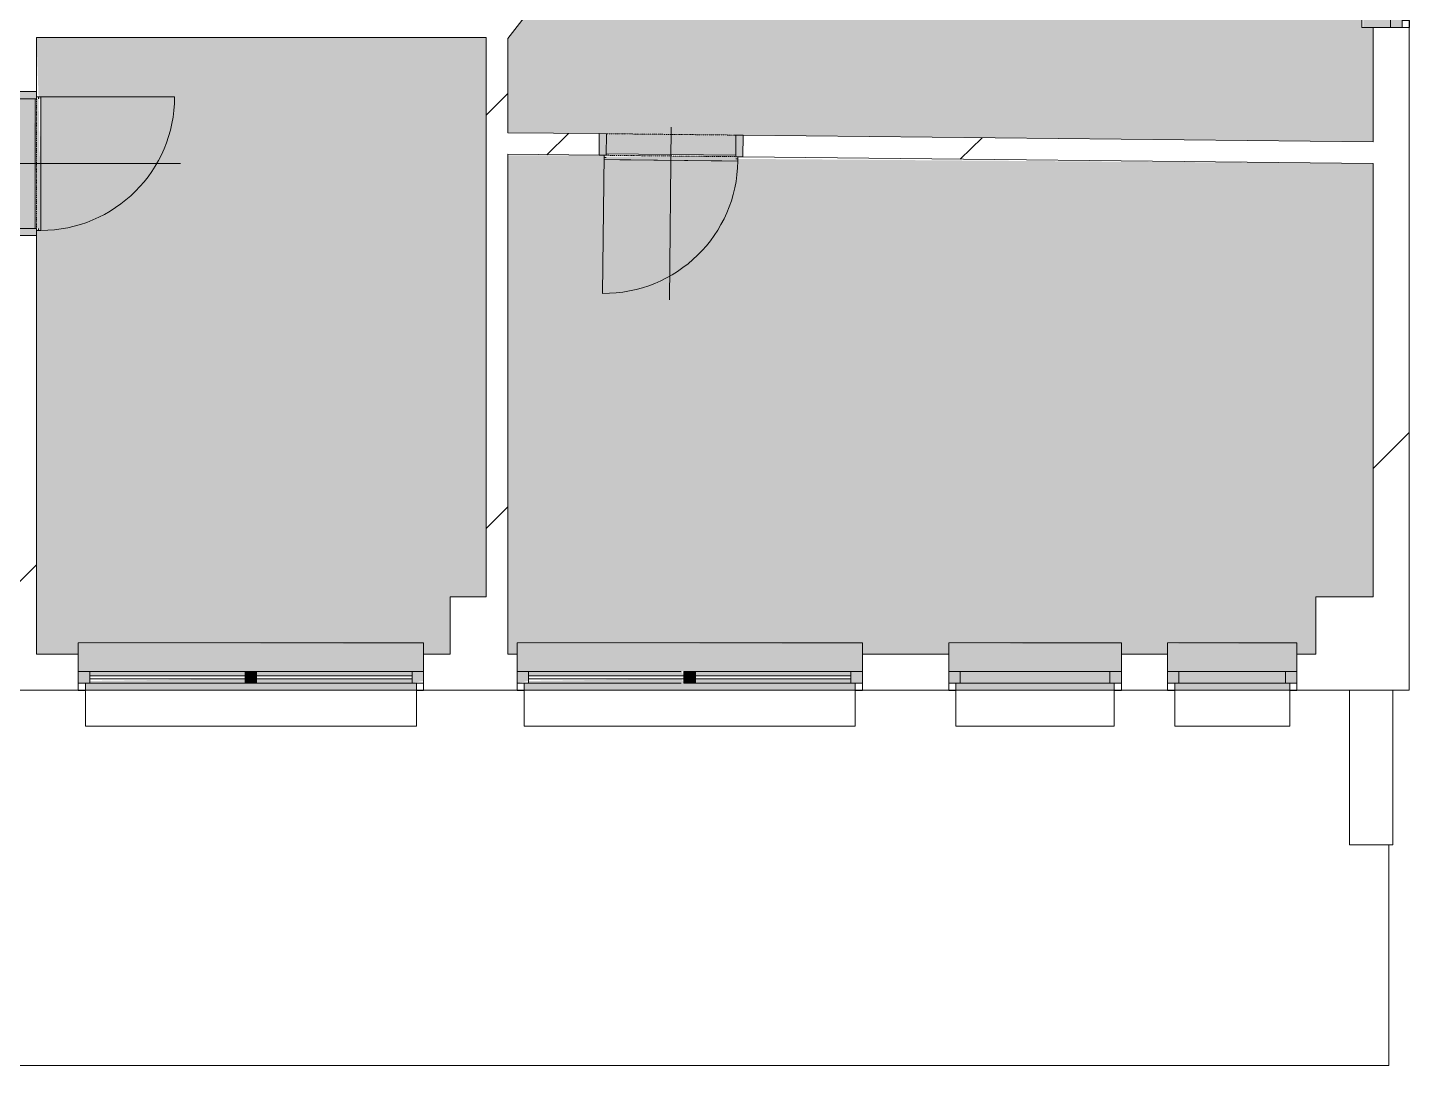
# Model space of a CAD drawing. Header units: millimetres. Extents: x 46521 to 256645, y -45352 to 20466.
# Drawn here: x 214813 to 224415, y -31577 to -24364 of the extents above; entities that cross this region are included whole.
import ezdxf

# ---------------------------------------------------------------- set-up
doc = ezdxf.new("R2010")
doc.units = ezdxf.units.MM
doc.linetypes.add('Čerchovaná se dvěma tečkami', pattern=[2.59, 1, -0.53, 0, -0.53, 0, -0.53])
for name, color, linetype, lineweight in [('A-DETL-THIN', 151, 'Continuous', 13), ('A-DOOR', 31, 'Continuous', 13), ('A-DOOR-FRAM', 31, 'Continuous', 9), ('A-FLOR', 192, 'Continuous', 13), ('A-GENM', 13, 'Continuous', 13), ('A-GLAZ', 151, 'Continuous', 13), ('A-WALL', 113, 'Continuous', 13), ('A-WALL-PATT', 111, 'Continuous', 9), ('Q-SPCQ', 91, 'Continuous', 13), ('S-COLS', 52, 'Continuous', 13)]:
    doc.layers.add(name, color=color, linetype=linetype, lineweight=lineweight)
pattern_1 = [(45, (128025, 0), (-7184.2, 7184.2), []), (45, (130898, -3e-12), (-7184.2, 7184.2), []), (45, (136646, -7e-12), (-4310.5, 10057.9), [4064, -2032, 67.06, -1964.94])]
pattern_2 = [(45, (128025, 0), (-7184.2, 7184.2), []), (45, (130898, 0), (-7184.2, 7184.2), []), (45, (136646, 0), (-4310.5, 10057.9), [4064, -2032, 67.06, -1964.94])]

# ---------------------------------------------------------------- blocks, each defined once
blk = doc.blocks.new('OKNO_1k_nadsvetlik - OKNO_1k_nadsvetlik_1500x1800-1969463-Mapka _ závislý 10')
at = {"layer": 'A-GLAZ', "lineweight": 9}
h = blk.add_hatch(color=256, dxfattribs=at)
h.paths.add_polyline_path([(-750, 5), (-750, -75), (-670, -75), (-670, 5)])
h.paths.add_polyline_path([(670, -75), (750, -75), (750, 5), (670, 5)])
blk.add_hatch(color=256, dxfattribs=at).paths.add_polyline_path([(670, 5), (-670, 5), (-670, -75), (670, -75)])
for p, q in [((-750, 5), (-670, 5)), ((670, 5), (-670, 5)), ((-670, 5), (-670, -75)), ((670, 5), (750, 5)), ((670, -75), (670, 5)), ((-750, -75), (-700, -75)), ((-670, -75), (-750, -75)), ((-700, -75), (-700, -125)), ((-670, -75), (670, -75)), ((750, -75), (670, -75)), ((700, -75), (750, -75)), ((700, -125), (700, -75)), ((-700, -126), (-750, -126)), ((750, -126), (700, -126))]:
    blk.add_line(p, q, dxfattribs=at)
blk = doc.blocks.new('parapet s nosem_vnitní - parapet s nosem_vnitní-1280316-Mapka _ závislý 10')
at = {"layer": 'A-GENM', "lineweight": 9}
for points in [[(-750, 195), (-750, 190), (-750, 197.1)], [(-750, 190), (-750, 0), (750, 0), (750, 190)]]:
    blk.add_hatch(color=151, dxfattribs=at).paths.add_polyline_path(points)
for p, q in [((750, 200), (-750, 200)), ((-750, 200), (-750, 190)), ((750, 200), (-750, 200)), ((750, 190), (750, 200)), ((-750, 120), (-750, 190)), ((750, 190), (750, 120))]:
    blk.add_line(p, q, dxfattribs=at)
blk = doc.blocks.new('OKNO_2k_nadsvetlik - OKNO_2k_nadsvetlik 2400 x 1850-1972488-Mapka _ závislý 10')
at = {"layer": 'A-GLAZ', "lineweight": 9}
h = blk.add_hatch(color=256, dxfattribs=at)
h.paths.add_polyline_path([(1120, 75), (1120, -5), (1200, -5), (1200, 75)])
h.paths.add_polyline_path([(-1120, 75), (-1200, 61.2), (-1200, -5), (-1120, -5), (-1120, 61.2)])
h = blk.add_hatch(color=256, dxfattribs=at)
h.paths.add_polyline_path([(1120, 75), (40, 75), (40, 45), (1120, 61.2)])
h.paths.add_polyline_path([(-1120, 75), (-1120, 45), (-40, 45), (-40, 75), (-937, 75)])
h.paths.add_polyline_path([(1117.1, 25), (40, 25), (40, -5), (1120, -5), (1120, 25)])
h.paths.add_polyline_path([(-937, 25), (-1120, 25), (-1120, -5), (-40, -5), (-40, 25)])
blk.add_hatch(color=256, dxfattribs=at).paths.add_polyline_path([(-40, -5), (40, -5), (40, 75), (-40, 75)])
for p, q in [((-1150, 126), (-1200, 126)), ((-1150, 75), (-1150, 125)), ((1200, 126), (1150, 126)), ((1150, 125), (1150, 75)), ((-1200, 75), (-1150, 75)), ((-1120, 75), (-1200, 75)), ((-1120, -5), (-1120, 75)), ((-40, 75), (-1120, 75)), ((-40, 45), (-1120, 45)), ((-1120, 45), (-1120, 25)), ((-1120, 25), (-40, 25)), ((40, 75), (-40, 75)), ((-40, 75), (-40, -5)), ((-40, 25), (-40, 45)), ((1120, 75), (40, 75)), ((40, -5), (40, 75)), ((1120, 45), (40, 45)), ((40, 45), (40, 25)), ((40, 25), (1120, 25)), ((1200, 75), (1120, 75)), ((1120, 75), (1120, -5)), ((1120, 25), (1120, 45)), ((1150, 75), (1200, 75)), ((-1200, -5), (-1120, -5)), ((-1120, -5), (-40, -5)), ((-40, -5), (40, -5)), ((40, -5), (1120, -5)), ((1120, -5), (1200, -5))]:
    blk.add_line(p, q, dxfattribs=at)
blk = doc.blocks.new('parapet s nosem_vnitní - parapet s nosem_vnitní-V100-Mapka _ závislý 10')
at = {"layer": 'A-GENM', "lineweight": 9}
blk.add_hatch(color=151, dxfattribs=at).paths.add_polyline_path([(40, 0), (-1200, 0), (-1200, -190), (1200, -190), (1200, 0), (271.2, 0)])
for p, q in [((-1200, -190), (-1200, -120)), ((-1200, -190), (-1200, -200)), ((1200, -120), (1200, -190)), ((1200, -200), (1200, -190)), ((-1200, -200), (1200, -200)), ((-1200, -200), (1200, -200))]:
    blk.add_line(p, q, dxfattribs=at)
blk = doc.blocks.new('parapet_ext - parapet_ext-1801991-Mapka _ závislý 10')
at = {"layer": 'Q-SPCQ', "lineweight": 9}
blk.add_hatch(color=151, dxfattribs=at).paths.add_polyline_path([(-1150, 50), (-1150, 0), (1150, 0), (1150, 50), (-1120, 50)])
for p, q in [((-1150, 51), (-1150, 300)), ((-1150, 300), (1150, 300)), ((1150, 300), (1150, 51))]:
    blk.add_line(p, q, dxfattribs=at)
blk = doc.blocks.new('OKNO_2k_nadsvetlik - OKNO_2k_nadsvetlik 2400 x 1850-V101-Mapka _ závislý 10')
at = {"layer": 'A-GLAZ', "lineweight": 9}
h = blk.add_hatch(color=256, dxfattribs=at)
h.paths.add_polyline_path([(-1120, 75), (-1200, 75), (-1200, -5), (-1120, -5)])
h.paths.add_polyline_path([(1200, 75), (1120, 61.2), (1120, -5), (1200, -5), (1200, 61.2)])
h = blk.add_hatch(color=256, dxfattribs=at)
h.paths.add_polyline_path([(40, 75), (58.9, 45), (1120, 61.2), (1120, 75), (58.9, 75)])
h.paths.add_polyline_path([(-40, 75), (-1120, 75), (-1120, 45), (-40, 45)])
h.paths.add_polyline_path([(1120, 25), (40, 25), (58.9, -5), (1120, -5)])
h.paths.add_polyline_path([(-1120, 25), (-1120, -5), (-40, -5), (-40, 25)])
blk.add_hatch(color=256, dxfattribs=at).paths.add_polyline_path([(-40, -5), (40, -5), (40, 75), (-40, 75)])
for p, q in [((-1150, 126), (-1200, 126)), ((-1150, 75), (-1150, 125)), ((1200, 126), (1150, 126)), ((1150, 125), (1150, 75)), ((-1200, 75), (-1150, 75)), ((-1120, 75), (-1200, 75)), ((-1120, -5), (-1120, 75)), ((-40, 75), (-1120, 75)), ((-40, 45), (-1120, 45)), ((-1120, 45), (-1120, 25)), ((-1120, 25), (-40, 25)), ((40, 75), (-40, 75)), ((-40, 75), (-40, -5)), ((-40, 25), (-40, 45)), ((40, -5), (40, 75)), ((1120, 45), (40, 45)), ((40, 45), (40, 25)), ((40, 25), (1120, 25)), ((1120, 75), (58.9, 75)), ((1200, 75), (1120, 75)), ((1120, 75), (1120, -5)), ((1120, 25), (1120, 45)), ((1150, 75), (1200, 75)), ((-1200, -5), (-1120, -5)), ((-1120, -5), (-40, -5)), ((-40, -5), (40, -5)), ((58.9, -5), (1120, -5)), ((1120, -5), (1200, -5))]:
    blk.add_line(p, q, dxfattribs=at)
blk = doc.blocks.new('OKNO_1k_nadsvetlik - OKNO_1k_nadsvetlik_900 x 1850-1969447-Mapka _ závislý 10')
at = {"layer": 'A-GLAZ', "lineweight": 9}
h = blk.add_hatch(color=256, dxfattribs=at)
h.paths.add_polyline_path([(450, 75), (370, 75), (370, -5), (450, -5)])
h.paths.add_polyline_path([(-450, 75), (-450, -5), (-370, -5), (-370, 75)])
blk.add_hatch(color=256, dxfattribs=at).paths.add_polyline_path([(-370, 75), (-370, -5), (370, -5), (370, 75), (-279.2, 75)])
for p, q in [((-400, 126), (-450, 126)), ((-400, 75), (-400, 125)), ((450, 126), (400, 126)), ((400, 125), (400, 75)), ((-450, 75), (-400, 75)), ((-370, 75), (-450, 75)), ((370, 75), (-370, 75)), ((-370, 75), (-370, -5)), ((450, 75), (370, 75)), ((370, -5), (370, 75)), ((400, 75), (450, 75)), ((-450, -5), (-370, -5)), ((-370, -5), (370, -5)), ((370, -5), (450, -5))]:
    blk.add_line(p, q, dxfattribs=at)
blk = doc.blocks.new('parapet s nosem_vnitní - parapet s nosem_vnitní-V102-Mapka _ závislý 10')
at = {"layer": 'A-GENM', "lineweight": 9}
for points in [[(-279.2, 0), (-450, 0), (-450, -190), (450, -190), (450, 0), (370, 0)], [(-450, -190), (-450, -195), (-279.2, -190)]]:
    blk.add_hatch(color=151, dxfattribs=at).paths.add_polyline_path(points)
for p, q in [((-450, -190), (-450, -120)), ((-450, -190), (-450, -200)), ((450, -120), (450, -190)), ((450, -200), (450, -190)), ((-450, -200), (450, -200)), ((-450, -200), (450, -200))]:
    blk.add_line(p, q, dxfattribs=at)
blk = doc.blocks.new('parapet_ext - parapet_ext-V103-Mapka _ závislý 10')
at = {"layer": 'Q-SPCQ', "lineweight": 9}
blk.add_hatch(color=151, dxfattribs=at).paths.add_polyline_path([(-370, 50), (-400, 50), (-400, 0), (400, 0), (400, 50), (-279.2, 50)])
for p, q in [((-400, 51), (-400, 300)), ((-400, 300), (400, 300)), ((400, 300), (400, 51))]:
    blk.add_line(p, q, dxfattribs=at)
blk = doc.blocks.new('OKNO_1k_nadsvetlik - OKNO_1k_nadsvetlik_1200 x 1850-V104-Mapka _ závislý 10')
at = {"layer": 'A-GLAZ', "lineweight": 9}
h = blk.add_hatch(color=256, dxfattribs=at)
h.paths.add_polyline_path([(-600, 75), (-600, -5), (-520, -5), (-520, 75)])
h.paths.add_polyline_path([(600, 75), (520, 75), (520, -5), (600, -5)])
blk.add_hatch(color=256, dxfattribs=at).paths.add_polyline_path([(-520, 75), (-520, -5), (520, -5), (520, 75), (404.8, 75)])
for p, q in [((-550, 126), (-600, 126)), ((-550, 75), (-550, 125)), ((600, 126), (550, 126)), ((550, 125), (550, 75)), ((-600, 75), (-550, 75)), ((-520, 75), (-600, 75)), ((520, 75), (-520, 75)), ((-520, 75), (-520, -5)), ((600, 75), (520, 75)), ((520, -5), (520, 75)), ((550, 75), (600, 75)), ((-600, -5), (-520, -5)), ((-520, -5), (520, -5)), ((520, -5), (600, -5))]:
    blk.add_line(p, q, dxfattribs=at)
blk = doc.blocks.new('parapet s nosem_vnitní - parapet s nosem_vnitní-V105-Mapka _ závislý 10')
at = {"layer": 'A-GENM', "lineweight": 9}
for points in [[(600, 0), (-600, 0), (-600, -190), (600, -190), (600, -120)], [(-600, -190), (-600, -197.1), (404.8, -190)]]:
    blk.add_hatch(color=151, dxfattribs=at).paths.add_polyline_path(points)
for p, q in [((-600, -190), (-600, -120)), ((-600, -190), (-600, -200)), ((600, -120), (600, -190)), ((600, -200), (600, -190)), ((-600, -200), (600, -200)), ((-600, -200), (600, -200))]:
    blk.add_line(p, q, dxfattribs=at)
blk = doc.blocks.new('parapet_ext - parapet_ext-V99-Mapka _ závislý 10')
at = {"layer": 'Q-SPCQ', "lineweight": 9}
blk.add_hatch(color=151, dxfattribs=at).paths.add_polyline_path([(-520, 50), (-550, 50), (-550, 0), (550, 0), (550, 50), (-206.5, 50)])
for p, q in [((-550, 51), (-550, 300)), ((-550, 300), (550, 300)), ((550, 300), (550, 51))]:
    blk.add_line(p, q, dxfattribs=at)
blk = doc.blocks.new('DVERE_1k_oblozka - DD03_01_900x1970_koupelna-V133-Mapka _ závislý 10')
at = {"layer": 'A-DOOR', "lineweight": 9}
h = blk.add_hatch(color=151, dxfattribs=at)
h.paths.add_polyline_path([(500, -72.1), (500, 77.9), (450, 77.9), (450, -72.1)])
h.paths.add_polyline_path([(-450, -72.1), (-450, 77.9), (-500, 77.9), (-500, -72.1)])
blk.add_hatch(color=151, dxfattribs=at).paths.add_polyline_path([(465, -102.1), (443.3, -62.1), (-450, -82.2), (-465, -102.1)])
for p, q in [((0, 127.9), (0, -1072.1)), ((-500, 77.9), (-450, 77.9)), ((-500, -72.1), (-500, 77.9)), ((-450, 77.9), (-450, -72.1)), ((450, 77.9), (500, 77.9)), ((450, -72.1), (450, 77.9)), ((500, 77.9), (500, -72.1)), ((-450, -72.1), (-500, -72.1)), ((-465, -72.1), (-465, -1032.1)), ((-465, -87.1), (-450, -87.1)), ((-465, -102.1), (-465, -87.1)), ((-450, -87.1), (-465, -87.1)), ((-450, -62.1), (450, -62.1)), ((500, -72.1), (450, -72.1)), ((450, -87.1), (465, -87.1)), ((465, -102.1), (465, -72.1)), ((465, -87.1), (465, -102.1)), ((465, -102.1), (465, -87.1)), ((465, -102.1), (-465, -102.1)), ((355, -102.1), (-355, -102.1))]:
    blk.add_line(p, q, dxfattribs=at)
at = {"layer": 'A-DOOR', "linetype": 'Čerchovaná se dvěma tečkami', "lineweight": 9}
for p, q in [((-450, 77.9), (450, 77.9)), ((-450, -72.1), (450, -72.1))]:
    blk.add_line(p, q, dxfattribs=at)
at = {"layer": 'A-DOOR', "lineweight": 9}
blk.add_arc((-465, -102.1), 930, 270, 0, dxfattribs=at)
at = {"layer": 'A-DOOR-FRAM'}
for p, q in [((-500, 77.9), (-450, 77.9)), ((-450, 77.9), (-450, -72.1)), ((450, -72.1), (450, 77.9)), ((500, 77.9), (450, 77.9)), ((-450, -72.1), (-500, -72.1)), ((450, -72.1), (500, -72.1))]:
    blk.add_line(p, q, dxfattribs=at)
blk = doc.blocks.new('DVERE_1k_oblozka - DD03_01_900x1970_koupelna-V134-Mapka _ závislý 10')
at = {"layer": 'A-DOOR', "lineweight": 9}
blk.add_hatch(color=151, dxfattribs=at).paths.add_polyline_path([(465, 102.1), (-450, 87.1), (-450, 62.1), (450, 72.1), (450, 87.1)])
h = blk.add_hatch(color=151, dxfattribs=at)
h.paths.add_polyline_path([(500, -77.9), (500, 72.1), (450, 72.1), (450, -77.9)])
h.paths.add_polyline_path([(-450, 72.1), (-500, 72.1), (-500, -77.9), (-450, -77.9)])
for p, q in [((0, -127.9), (0, 1072.1)), ((-465, 72.1), (-465, 1032.1)), ((465, 102.1), (-465, 102.1)), ((-465, 102.1), (-465, 87.1)), ((355, 102.1), (-355, 102.1)), ((465, 87.1), (465, 102.1)), ((465, 102.1), (465, 72.1)), ((-450, 72.1), (-500, 72.1)), ((-500, 72.1), (-500, -77.9)), ((-465, 87.1), (-450, 87.1)), ((-450, -77.9), (-450, 72.1)), ((-450, 62.1), (450, 62.1)), ((450, 87.1), (465, 87.1)), ((500, 72.1), (450, 72.1)), ((450, 72.1), (450, -77.9)), ((500, -77.9), (500, 72.1)), ((-500, -77.9), (-450, -77.9)), ((450, -77.9), (500, -77.9))]:
    blk.add_line(p, q, dxfattribs=at)
at = {"layer": 'A-DOOR', "linetype": 'Čerchovaná se dvěma tečkami', "lineweight": 9}
for p, q in [((-450, 72.1), (450, 72.1)), ((-450, -77.9), (450, -77.9))]:
    blk.add_line(p, q, dxfattribs=at)
at = {"layer": 'A-DOOR', "lineweight": 9}
blk.add_arc((-465, 102.1), 930, 360, 90, dxfattribs=at)
at = {"layer": 'A-DOOR-FRAM'}
for p, q in [((-450, 72.1), (-500, 72.1)), ((-450, -77.9), (-450, 72.1)), ((450, 72.1), (450, -77.9)), ((450, 72.1), (500, 72.1)), ((-500, -77.9), (-450, -77.9)), ((500, -77.9), (450, -77.9))]:
    blk.add_line(p, q, dxfattribs=at)

msp = doc.modelspace()

# ---------------------------------------------------------------- hatches: boundary and pattern name
at = {"layer": 'A-FLOR'}
h = msp.add_hatch(color=151, dxfattribs=at)
h.paths.add_polyline_path([(199764.3, -30076.6), (199764.3, -29535.6), (200164.3, -29535.6), (200164.3, -24894.3), (199374.3, -24909.3), (199372.2, -24924.3), (198574.3, -24909.3), (198559.3, -24894.3), (197964.3, -24894.3), (197964.3, -30076.6), (198454.6, -30076.6), (198454.6, -29899.5), (199654.6, -29906.6), (199654.6, -30076.6)])
h.paths.add_polyline_path([(187724.8, -30046.6), (187764.9, -30046.6), (187724.8, -26558.1), (189513.8, -25126.8), (189315.7, -24954.6), (189295, -24943.5), (188691.1, -24295.7), (188690.7, -24274.5), (188103.1, -23666.1), (185125.2, -23699.3), (185125.2, -30046.6), (185274.3, -30046.6), (185274.3, -29896.9), (187674.3, -29906.6), (187674.3, -30046.6)])
h.paths.add_polyline_path([(182274.3, -30046.6), (182274.3, -29901.6), (183174.3, -29906.6), (183174.3, -30046.6), (183474.3, -30046.6), (183474.3, -29899.5), (184674.3, -29906.6), (184674.3, -30046.6), (184975.2, -30046.6), (184975.2, -23684), (184252.5, -23703.2), (184252.5, -23718.2), (183352.5, -23703.2), (183352.4, -23693.3), (182186.1, -23700), (182186.1, -23970), (181766.1, -23970), (181766.1, -24139.3), (181844.8, -24139.3), (181836.1, -25639.3), (181766.1, -25639.3), (181766.1, -29535.6), (182166.1, -29535.6), (182184.8, -30046.6)])
h.paths.add_polyline_path([(190674.3, -30046.6), (190889.4, -30046.6), (190889.3, -25176.6), (190654.3, -25191.6), (190654.3, -25206.6), (189754.3, -25191.6), (189739.3, -25176.6), (189704.3, -25176.6), (189691.7, -25176.6), (187875.7, -26629.6), (187915.2, -30046.6), (188274.3, -30046.6), (188274.3, -29896.9), (190674.3, -29906.6)])
h.paths.add_polyline_path([(194264.3, -30046.6), (194264.3, -29846.9), (197864.3, -29846.9), (197864.3, -23686.6), (193784.5, -23686.6), (193232.7, -24289.8), (193222.6, -24311.6), (192592.5, -24932.7), (192576.6, -24937.4), (192432.8, -25101.6), (194169.1, -26688.5), (194169.1, -30046.6)])
h.paths.add_polyline_path([(191039.4, -30046.6), (191274.3, -30046.6), (191274.3, -29896.9), (193674.3, -29906.6), (193679.2, -30046.6), (194019.1, -30046.6), (194019.1, -26754.6), (192281.9, -25176.6), (192184.3, -25191.6), (192184.3, -25206.6), (191284.3, -25191.6), (191269.3, -25176.6), (191052.9, -25176.6), (191044.1, -28338)])
h.paths.add_polyline_path([(220614.3, -28719.3), (221214.3, -28719.3), (221214.3, -28642.2), (222414.3, -28649.3), (222414.3, -28719.3), (222734.3, -28719.3), (222734.3, -28644.3), (223634.3, -28649.3), (223634.3, -28719.3), (223764.3, -28719.3), (223764.3, -28319.3), (224164.3, -28319.3), (224164.3, -25308.2), (219733.8, -25276.5), (219748.4, -25291.4), (218833.6, -25266.7), (218818.4, -25251.5), (218149.3, -25251.1), (218149.3, -28719.3), (218214.3, -28719.3), (218214.3, -28639.6), (220614.3, -28649.3)])
h.paths.add_polyline_path([(217564.3, -28719.3), (217749.3, -28719.3), (217749.3, -28319.3), (217999.3, -28319.3), (217999.3, -24431.8), (214874.3, -24431.8), (214889.3, -24859.3), (214904.3, -24859.3), (214889.3, -25759.3), (214874.3, -25774.3), (214874.3, -28719.3), (215164.3, -28719.3), (215164.3, -28639.6), (217564.3, -28649.3)])
h.paths.add_polyline_path([(206114.3, -28719.3), (206224.3, -28719.3), (206224.3, -28642.2), (207424.3, -28649.3), (207424.3, -28719.3), (207949.3, -28719.3), (207949.3, -23677.1), (207333.5, -23682.1), (207347.8, -23696.9), (206533.2, -23668), (206517.9, -23652.8), (206153, -23652.2), (206153, -23956.6), (205724.8, -23956.6), (205714.3, -26067.8), (205714.3, -28319.3), (206114.3, -28338), (206114.3, -28649.3)])
h.paths.add_polyline_path([(207949.3, -22429.3), (207924.3, -22429.3), (207924.3, -21979.3), (208344.3, -21979.3), (208344.3, -22284.3), (208729.3, -22269.3), (208729.3, -22254.3), (209529.3, -22269.3), (209544.3, -22284.3), (210574.6, -22269.3), (210574.6, -22254.3), (211374.6, -22269.3), (211389.6, -22284.3), (212154.6, -22284.3), (212154.6, -22534.3), (213145.9, -22534.3), (213376.9, -22735.1), (213398.6, -22735.1), (214026.5, -23358), (214026.5, -23378.8), (214968.1, -24281.8), (218082, -24281.8), (218866.4, -23303), (218977.1, -23360.3), (219493.9, -22668.2), (219405.6, -22582.1), (219556.5, -22354.9), (219563.2, -21754.2), (219653.2, -21754.2), (219653.2, -20955.1), (219572.1, -20954.2), (219572.6, -20379.5), (219538.9, -20379.1), (219538.9, -19225.7), (219513.9, -19225.7), (219513.9, -19175.3), (219439.1, -19175.3), (219424.1, -18955.3), (219409.1, -18955.3), (219424.1, -18355.3), (219439.1, -18340.3), (219439.1, -17238.3), (216490.6, -17238.3), (216490.1, -17408.3), (215464.5, -17408.3), (215464.5, -17535.4), (214264.5, -17528.3), (214264.5, -17408.3), (214026.2, -17408.3), (214051, -20310.9), (213264.4, -20303.3), (213264.4, -20200.9), (212464.4, -20200.9), (212464.4, -20310.9), (209084.9, -20331.5), (207814.5, -20358), (207814.5, -20188), (207624.5, -20188), (207624.5, -20098), (206824.5, -20098), (206824.5, -20188), (205784.5, -20188), (205784.5, -18222.8), (205651.5, -18222.8), (205651.5, -17238.3), (203399.9, -17238.3), (203414.9, -17851.9), (203429.9, -17851.9), (203414.9, -18651.9), (203399.9, -18666.9), (203414.9, -19775.4), (203429.9, -19775.4), (203414.9, -20375.4), (203399.9, -20390.4), (203399.9, -20656.9), (201297.2, -20656.9), (201297.2, -20280.9), (201148.2, -20295.9), (201148.2, -20310.9), (200548.2, -20295.9), (200533.2, -20280.9), (200134.1, -20280.9), (200134.1, -21508.2), (199485.7, -21527.4), (199481.5, -21538.2), (198881.5, -21523.2), (198866.5, -21508.2), (197155.7, -21527.4), (197166.5, -21538.2), (196551.5, -21523.2), (196536.5, -21508.2), (196401.5, -21527.4), (196401.5, -21748.2), (195537.7, -21748.2), (195537.7, -21658.2), (194637.7, -21658.2), (194637.7, -21748.2), (191447.5, -21748.2), (189825.2, -20300.6), (189825.2, -18728.2), (189552.2, -18728.2), (189552.2, -18805.2), (188352.2, -18798.2), (188352.2, -18728.2), (188275.2, -18728.2), (188275.2, -20625.8), (188185.2, -20625.8), (188185.2, -21425.8), (188275.2, -21425.8), (188275.2, -21715.8), (183355.2, -21715.8), (183352.4, -22135.8), (181766.1, -22135.8), (181766.1, -22265.8), (181526.1, -22265.8), (181537.1, -23165.8), (181766.1, -23165.8), (181772.2, -23552.4), (183351.6, -23543.6), (183355.2, -23683.3), (184252.4, -23678.2), (184252.5, -23538.2), (186146.8, -23527.3), (186146.8, -23362.9), (186370.9, -23361.6), (186371.9, -23526), (188166.5, -23515.7), (189625.5, -25026.6), (192292.6, -25015.6), (193720.8, -23536.6), (197664.3, -23536.6), (197664.3, -23166.6), (197964.3, -23166.6), (197964.3, -24794.3), (200164.3, -24794.3), (200164.3, -23937.5), (199764.7, -23937.5), (199764.7, -23527.5), (201361.8, -23527.4), (201361.8, -22376.5), (205001.8, -22376.5), (205002.2, -21816.5), (206061.8, -21816.5), (206055, -23436.6), (205623, -23436.6), (205623, -23536.6), (206535.1, -23553.1), (206535.1, -23643), (207333.5, -23656.6), (207335, -23566.6), (207949.3, -23566.6), (207949.3, -22434.3)])
h.paths.add_polyline_path([(212149.3, -28719.3), (212264.3, -28719.3), (212264.3, -28639.6), (214664.3, -28649.3), (214664.3, -28719.3), (214724.3, -28719.3), (214724.3, -25759.3), (214864.3, -25759.3), (214859.7, -24859.3), (214724.3, -24859.3), (214724.3, -24281.8), (214751.4, -24281.8), (213912.3, -23477.1), (214000.3, -23367.5), (213359.6, -22753.1), (213262.7, -22854.1), (213085.6, -22684.3), (211754.6, -22684.3), (211754.6, -22434.3), (211374.6, -22434.3), (211374.6, -22294.3), (210574.6, -22294.3), (210574.6, -22434.3), (209529.3, -22434.3), (209529.3, -22294.3), (208729.3, -22294.3), (208729.3, -22434.3), (208049.3, -22434.3), (208049.3, -28589.6), (211624.3, -28599.3), (211624.3, -28719.3), (211749.3, -28719.3), (211749.3, -28319.3), (212149.3, -28338)])
h.paths.add_polyline_path([(219733.8, -25251.2), (219735.3, -25111.2), (224164.3, -25158.2), (224164.3, -24364.3), (224085.7, -24364.3), (224094.3, -22864.3), (224164.3, -22864.3), (224164.3, -22472.9), (219721.5, -22420.6), (219546.3, -22682.2), (219548.5, -22691.6), (218971, -23401.6), (218954.7, -23405.3), (218149.3, -24439.5), (218149.3, -25094.4), (218835.3, -25101.7), (218835.3, -25241.7), (219733.7, -25251.2)])
h.paths.add_polyline_path([(200424.3, -25069.3), (200424.3, -24889.3), (205614.3, -24889.3), (205612.2, -23646.6), (200264.6, -23646.6), (200264.7, -24889.3), (200414.6, -24894.3), (200421.6, -25019.3)])
h.paths.add_polyline_path([(217764.3, -22689.3), (217764.3, -22289.3), (218164.3, -22289.3), (218149.3, -22689.3), (218082, -22689.3)])
h.paths.add_polyline_path([(219721.5, -22420.6), (219721.1, -22388.8), (219708.4, -22401)])
h.paths.add_polyline_path([(224164.3, -22322.9), (224164.3, -20426.5), (222647.3, -20479.4), (219677.8, -20443), (219687.4, -20955.2), (219702.1, -20955.2), (219678.2, -21755.5), (219663, -21770.6), (219662.6, -22269.9), (223749, -22318)])
h.paths.add_polyline_path([(196301.5, -21648.2), (196301.5, -18728.2), (195522.2, -18728.2), (195522.2, -18805.2), (194322.2, -18798.2), (194322.2, -18728.2), (194161.5, -18728.2), (194161.5, -19128.2), (193761.5, -19128.2), (193761.5, -18728.2), (193422.2, -18728.2), (193422.2, -18805.2), (192222.2, -18798.2), (192222.2, -18728.2), (191322.2, -18728.2), (191322.2, -18805.2), (190122.2, -18798.2), (190122.2, -18728.2), (189975.2, -18728.2), (189975.2, -20233.4), (191504.7, -21598.2), (194292.7, -21618.2), (194292.7, -21648.2), (194637.7, -21633.2), (194637.7, -21618.2), (195537.7, -21633.2), (195552.7, -21648.2), (195587.7, -21648.2)])
h.paths.add_polyline_path([(186475.2, -21565.8), (188175.2, -21565.4), (188160.2, -21425.8), (188145.2, -21425.8), (188160.2, -20625.8), (188175.2, -20610.8), (188175.2, -18728.2), (186475.2, -18728.2), (186489.9, -20311.1), (186500.2, -20311.1), (186489.9, -20411.9), (186475.2, -20411.9), (186475.2, -21565.4)])
h.paths.add_polyline_path([(196551.5, -21498.2), (197151.5, -21498.2), (197166.5, -21408.2), (197951.5, -21408.2), (197951.5, -19988.2), (197151.5, -20003.2), (197151.5, -20018.2), (196551.5, -20003.2), (196536.5, -19988.2), (196401.5, -20003.2), (196401.5, -21408.2), (196551.5, -21408.2)])
h.paths.add_polyline_path([(198881.5, -21498.2), (199481.5, -21498.2), (199481.5, -21408.2), (199626.5, -21408.2), (199614, -19988.2), (199481.5, -20003.2), (199481.5, -20018.2), (198881.5, -20003.2), (198866.5, -19988.2), (198051.5, -19988.2), (198051.5, -21408.2), (198881.5, -21408.2)])
h.paths.add_polyline_path([(199834.6, -21408.2), (200053.8, -21408.2), (200034.1, -20280.9), (199726.5, -20280.9), (199726.5, -21408.2)])
h.paths.add_polyline_path([(202922.6, -20556.9), (203299.9, -20556.9), (203299.9, -20375.4), (203389.9, -20375.4), (203389.9, -19775.4), (203299.9, -19775.4), (203299.9, -19336.9), (202302.2, -19336.9), (202317.2, -19791.9), (202332.2, -19791.9), (202317.2, -20391.9), (202302.2, -20402), (202302.2, -20556.9), (202562.8, -20556.9)])
h.paths.add_polyline_path([(202202.2, -20556.9), (202202.2, -20391.9), (202292.2, -20391.9), (202292.2, -19791.9), (202202.2, -19791.9), (202202.2, -19336.9), (201397.2, -19336.9), (201397.2, -20556.9)])
h.paths.add_polyline_path([(222647.3, -20379.4), (224164.3, -20315.3), (222451.2, -20329.1), (222474.7, -20377.3)])
h.paths.add_polyline_path([(200548.2, -20270.9), (201148.2, -20270.9), (201148.2, -20180.9), (201297.2, -20180.9), (201297.2, -19236.9), (201707.2, -19236.9), (201707.2, -17626.9), (199739.3, -17626.9), (199767.8, -18867.5), (200399.3, -18867.5), (200414.3, -20180.9), (200548.2, -20180.9)])
h.paths.add_polyline_path([(208134.5, -20231.3), (210060.8, -20190.9), (210060.8, -17408.3), (209776.3, -17408.3), (209776.3, -17535.4), (208576.3, -17528.3), (208576.3, -17408.3), (207976.3, -17408.3), (207976.3, -17535.4), (206776.3, -17528.3), (206776.3, -17408.3), (206274.5, -17408.3), (206274.5, -20088), (206824.5, -20073), (206824.5, -20058), (207624.5, -20073), (207639.5, -20088), (208134.5, -20088), (208134.5, -20191)])
h.paths.add_polyline_path([(213690.7, -20190.9), (213691.7, -20053.3), (213874.8, -20051.2), (213851.2, -17408.3), (213634.5, -17408.3), (213634.5, -17535.4), (212434.5, -17528.3), (212434.5, -17408.3), (211584.5, -17408.3), (211584.5, -17535.4), (210384.5, -17528.3), (210384.5, -17408.3), (210160.8, -17408.3), (210160.8, -20190.9), (212464.4, -20175.9), (212464.4, -20160.9), (213264.4, -20175.9), (213279.4, -20190.9), (213689.5, -20190.9)])
h.paths.add_polyline_path([(200134.1, -20180.9), (200299.3, -20180.9), (200299.3, -18967.5), (199544.4, -18967.5), (199544.4, -18728.2), (199314.2, -18733.3), (199314.2, -18805.2), (198164.2, -18798.2), (198164.2, -18728.2), (198051.5, -18728.2), (198051.5, -19888.2), (199726.5, -19888.2), (199726.5, -20180.9), (200034.1, -20180.9)])
h.paths.add_polyline_path([(196501.5, -19888.2), (197801.5, -19888.2), (197801.5, -18728.2), (197622.2, -18728.2), (197622.2, -18805.2), (196422.2, -18798.2), (196401.5, -19888.2)])
h.paths.add_polyline_path([(202202.2, -19236.9), (203299.9, -19236.9), (203299.9, -18651.9), (203389.9, -18651.9), (203389.9, -17851.9), (203299.9, -17851.9), (203299.9, -17626.9), (201807.2, -17626.9), (201807.2, -19236.9), (201873.8, -19236.9)])
h.paths.add_polyline_path([(183583.4, -19113.6), (186375.2, -19105.4), (186375.2, -19071.9), (183525.2, -19113.6)])
h.paths.add_polyline_path([(182141.6, -19113.6), (182141.6, -18911.6), (186375.2, -18871.9), (186375.2, -18728.2), (181766.1, -18728.2), (181772.2, -19113.6)])
h.paths.add_polyline_path([(219449.1, -18955.3), (219538.9, -18955.3), (219538.9, -18355.3), (219449.1, -18355.3)])
h.paths.add_polyline_path([(223199.5, -17927.7), (224164.3, -17927.7), (224164.3, -17488.3), (219539.1, -17488.3), (219539.1, -17927.7), (222999.5, -17927.7)])
h.paths.add_polyline_path([(217750.5, -17888.3), (217750.5, -17488.3), (218150.5, -17488.3), (218150.5, -17888.3)])
h.paths.add_polyline_path([(212113.8, -17888.3), (211713.8, -17888.3), (211713.8, -17488.3), (212113.8, -17488.3), (212113.8, -17672.4)])
h.paths.add_polyline_path([(201707.2, -17526.9), (203299.9, -17526.9), (203299.9, -17238.3), (199737.6, -17251.3), (199739.3, -17526.9), (200868.5, -17526.9)])
at = {"layer": 'A-WALL-PATT'}
h = msp.add_hatch(dxfattribs=at)
h.set_pattern_fill('FP_55', color=256, angle=45, style=0, pattern_type=2)
h.set_pattern_definition(pattern_1)
h.paths.add_polyline_path([(224389.3, -28719.3), (224414.3, -28719.3), (224414.3, -24364.3), (224164.3, -24364.3), (224164.3, -28719.3), (224237.8, -28719.3)])
h.paths.add_polyline_path([(224164.3, -22864.3), (224414.3, -22864.3), (224414.3, -17238.3), (224164.3, -17238.3), (224164.3, -22472.9)])
h = msp.add_hatch(dxfattribs=at)
h.set_pattern_fill('FP_87', color=256, angle=45, style=0, pattern_type=2)
h.set_pattern_definition([(7.091, (128025, 0), (-1254.2, 10082.3), []), (7.091, (130292, -1766), (-1254.2, 10082.3), []), (7.091, (134827, -5297), (2778.7, 10584), [4064, -2032, 67.06, -1964.94])])
h.paths.add_polyline_path([(218149.3, -24439.5), (218918.1, -23423.8), (218813.5, -23342.4), (218082, -24281.8), (218149.3, -24281.8), (218149.3, -24317.4)])
h.paths.add_polyline_path([(219554.6, -22634.9), (219721.5, -22420.6), (219656.7, -22338.7), (219618.4, -22308.8), (219450.1, -22553.4), (219546.3, -22628.3)])
h = msp.add_hatch(dxfattribs=at)
h.set_pattern_fill('FP_55', color=256, angle=45, style=0, pattern_type=2)
h.set_pattern_definition(pattern_1)
h.paths.add_polyline_path([(214799.3, -28719.3), (214874.3, -28719.3), (214874.3, -25809.3), (214724.3, -25809.3), (214724.3, -28719.3)])
h.paths.add_polyline_path([(214724.3, -24809.3), (214874.3, -24809.3), (214859.7, -24281.8), (214724.3, -24281.8), (214724.3, -24431.8)])
h = msp.add_hatch(dxfattribs=at)
h.set_pattern_fill('FP_55', color=256, angle=45, style=0, pattern_type=2)
h.set_pattern_definition(pattern_1)
h.paths.add_polyline_path([(217999.3, -24431.8), (217999.3, -24281.8), (214874.3, -24281.8), (214874.3, -24431.8), (217301.3, -24431.8)])
h = msp.add_hatch(dxfattribs=at)
h.set_pattern_fill('FP_55', color=256, angle=45, style=0, pattern_type=2)
h.set_pattern_definition(pattern_1)
h.paths.add_polyline_path([(217999.3, -28319.3), (218149.3, -28319.3), (218149.3, -24281.8), (217999.3, -24281.8), (217999.3, -27672.7)])
h = msp.add_hatch(dxfattribs=at)
h.set_pattern_fill('FP_88', color=256, angle=45, style=0, pattern_type=2)
h.set_pattern_definition([(44.393, (128025, 0), (-7107.6, 7260), []), (44.393, (130898, -30), (-7107.6, 7260), []), (44.393, (136645, -91), (-4203.7, 10103), [4064, -2032, 67.06, -1964.94])])
h.paths.add_polyline_path([(224164.3, -25308.2), (224164.3, -25158.2), (219785.3, -25111.7), (219785.3, -25261.7), (224048, -25306.9)])
h.paths.add_polyline_path([(218783.7, -25251.1), (218783.7, -25101.1), (218149.3, -25101.1), (218149.3, -25244.4)])
h = msp.add_hatch(dxfattribs=at)
h.set_pattern_fill('FP_55', color=256, angle=45, style=0, pattern_type=2)
h.set_pattern_definition(pattern_1)
h.paths.add_polyline_path([(224414.3, -28969.3), (224414.3, -28719.3), (223634.3, -28719.3), (223634.3, -28969.3), (224299.3, -28969.3)])
h.paths.add_polyline_path([(211899.3, -28969.3), (212264.3, -28969.3), (212264.3, -28719.3), (211624.3, -28719.3), (211624.3, -28969.3)])
h.paths.add_polyline_path([(207949.3, -28969.3), (208024.3, -28969.3), (208024.3, -28719.3), (207424.3, -28719.3), (207424.3, -28969.3)])
h.paths.add_polyline_path([(206224.3, -28969.3), (206224.3, -28719.3), (205714.3, -28719.3), (205714.3, -28969.3)])
h.paths.add_polyline_path([(222414.3, -28969.3), (222734.3, -28969.3), (222734.3, -28719.3), (222414.3, -28719.3)])
h.paths.add_polyline_path([(214724.3, -28969.3), (215164.3, -28969.3), (215164.3, -28719.3), (214664.3, -28719.3), (214664.3, -28969.3)])
h.paths.add_polyline_path([(221214.3, -28969.3), (221214.3, -28719.3), (220614.3, -28719.3), (220614.3, -28969.3)])
h.paths.add_polyline_path([(218214.3, -28969.3), (218214.3, -28719.3), (217564.3, -28719.3), (217564.3, -28969.3)])
h = msp.add_hatch(dxfattribs=at)
h.set_pattern_fill('FP_55', color=256, angle=45, style=0, pattern_type=2)
h.set_pattern_definition(pattern_1)
h.paths.add_polyline_path([(224415.1, -28969.3), (224414.3, -28719.3), (224414.3, -28969.3)])
h = msp.add_hatch(dxfattribs=at)
h.set_pattern_fill('FP_55', color=256, angle=45, style=0, pattern_type=2)
h.set_pattern_definition(pattern_1)
h.paths.add_polyline_path([(223999.3, -30044.3), (224299.3, -30044.3), (224299.3, -28969.3), (223999.3, -28969.3)])
at = {"layer": 'S-COLS', "lineweight": 9}
h = msp.add_hatch(dxfattribs=at)
h.set_pattern_fill('FP_97', color=256, style=0, pattern_type=2)
h.set_pattern_definition(pattern_2)
h.paths.add_polyline_path([(217999.3, -28719.3), (218149.3, -28719.3), (218149.3, -28319.3), (217749.3, -28338), (217749.3, -28719.3)])
h = msp.add_hatch(dxfattribs=at)
h.set_pattern_fill('FP_97', color=256, style=0, pattern_type=2)
h.set_pattern_definition(pattern_2)
h.paths.add_polyline_path([(224164.3, -28719.3), (224164.3, -28319.3), (223764.3, -28338), (223764.3, -28719.3)])

# ---------------------------------------------------------------- linework, layer by layer
at = {"layer": 'A-DETL-THIN', "lineweight": 9}
for p, q in [((224414.3, -28969.3), (224414.3, -17142.7)), ((205464.3, -28969.3), (224414.3, -28969.3))]:
    msp.add_line(p, q, dxfattribs=at)
at = {"layer": 'A-FLOR', "lineweight": 9}
for p, q in [((224272.9, -31576.8), (224272.9, -30044.3)), ((211599.3, -31576.8), (224272.9, -31576.8))]:
    msp.add_line(p, q, dxfattribs=at)
at = {"layer": 'A-WALL', "lineweight": 9}
for p, q in [((218149.3, -24439.5), (218931.9, -23434.6)), ((224164.3, -24364.3), (224164.3, -25158.2)), ((224414.3, -24364.3), (224164.3, -24364.3)), ((224414.3, -28719.3), (224414.3, -24364.3)), ((214874.3, -24809.3), (214874.3, -24431.8)), ((214874.3, -24431.8), (217999.3, -24431.8)), ((217999.3, -24431.8), (217999.3, -28319.3)), ((218149.3, -25094.4), (218149.3, -24439.5)), ((218785.3, -25101.1), (218149.3, -25094.4)), ((224164.3, -25158.2), (219785.3, -25111.7)), ((218149.3, -28319.3), (218149.3, -25244.4)), ((218149.3, -25244.4), (218783.7, -25251.1)), ((219783.7, -25261.7), (224164.3, -25308.2)), ((224164.3, -25308.2), (224164.3, -28319.3)), ((214874.3, -28719.3), (214874.3, -25809.3)), ((215164.3, -28719.3), (214874.3, -28719.3)), ((215164.3, -28969.3), (215164.3, -28719.3)), ((217749.3, -28719.3), (217564.3, -28719.3)), ((217564.3, -28719.3), (217564.3, -28969.3)), ((218214.3, -28719.3), (218149.3, -28719.3)), ((218214.3, -28969.3), (218214.3, -28719.3)), ((221214.3, -28719.3), (220614.3, -28719.3)), ((220614.3, -28719.3), (220614.3, -28969.3)), ((221214.3, -28969.3), (221214.3, -28719.3)), ((222734.3, -28719.3), (222414.3, -28719.3)), ((222414.3, -28719.3), (222414.3, -28969.3)), ((222734.3, -28969.3), (222734.3, -28719.3)), ((223764.3, -28719.3), (223634.3, -28719.3)), ((223634.3, -28719.3), (223634.3, -28969.3)), ((224415.1, -28719.3), (224414.3, -28719.3)), ((224415.1, -28969.3), (224415.1, -28719.3)), ((214664.3, -28969.3), (215164.3, -28969.3)), ((217564.3, -28969.3), (218214.3, -28969.3)), ((220614.3, -28969.3), (221214.3, -28969.3)), ((222414.3, -28969.3), (222734.3, -28969.3)), ((223634.3, -28969.3), (223999.3, -28969.3)), ((223999.3, -28969.3), (223999.3, -30044.3)), ((224299.3, -28969.3), (224414.3, -28969.3)), ((224299.3, -30044.3), (224299.3, -28969.3)), ((223999.3, -30044.3), (224299.3, -30044.3))]:
    msp.add_line(p, q, dxfattribs=at)
at = {"layer": 'S-COLS', "lineweight": 9}
for p, q in [((217999.3, -28319.3), (217749.3, -28319.3)), ((217749.3, -28319.3), (217749.3, -28719.3)), ((218149.3, -28719.3), (218149.3, -28319.3)), ((224164.3, -28319.3), (223764.3, -28319.3)), ((223764.3, -28319.3), (223764.3, -28719.3))]:
    msp.add_line(p, q, dxfattribs=at)

# ---------------------------------------------------------------- block references
at = {"layer": 'A-DOOR', "lineweight": 9}
for name, p, rotation in [('DVERE_1k_oblozka - DD03_01_900x1970_koupelna-V134-Mapka _ závislý 10', (214802.2, -25309.3), 269.9999999999999), ('DVERE_1k_oblozka - DD03_01_900x1970_koupelna-V133-Mapka _ závislý 10', (219284.5, -25184.3), 359.3925975847595)]:
    msp.add_blockref(name, p, dxfattribs=dict(at, rotation=rotation))
at = {"layer": 'A-GENM', "lineweight": 9}
for name, p, rotation in [('parapet s nosem_vnitní - parapet s nosem_vnitní-1280316-Mapka _ závislý 10', (224284.3, -23614.3), 90.00000000000017), ('parapet s nosem_vnitní - parapet s nosem_vnitní-V100-Mapka _ závislý 10', (216364.3, -28839.3), 180), ('parapet s nosem_vnitní - parapet s nosem_vnitní-V100-Mapka _ závislý 10', (219414.3, -28839.3), 180), ('parapet s nosem_vnitní - parapet s nosem_vnitní-V105-Mapka _ závislý 10', (221814.3, -28839.3), 180), ('parapet s nosem_vnitní - parapet s nosem_vnitní-V102-Mapka _ závislý 10', (223184.3, -28839.3), 180)]:
    msp.add_blockref(name, p, dxfattribs=dict(at, rotation=rotation))
at = {"layer": 'A-GLAZ', "lineweight": 9}
for name, p, rotation in [('OKNO_1k_nadsvetlik - OKNO_1k_nadsvetlik_1500x1800-1969463-Mapka _ závislý 10', (224289.3, -23614.3), 90.00000000000017), ('OKNO_2k_nadsvetlik - OKNO_2k_nadsvetlik 2400 x 1850-1972488-Mapka _ závislý 10', (216364.3, -28844.3), 180), ('OKNO_2k_nadsvetlik - OKNO_2k_nadsvetlik 2400 x 1850-V101-Mapka _ závislý 10', (219414.3, -28844.3), 180), ('OKNO_1k_nadsvetlik - OKNO_1k_nadsvetlik_1200 x 1850-V104-Mapka _ závislý 10', (221814.3, -28844.3), 180), ('OKNO_1k_nadsvetlik - OKNO_1k_nadsvetlik_900 x 1850-1969447-Mapka _ závislý 10', (223184.3, -28844.3), 180)]:
    msp.add_blockref(name, p, dxfattribs=dict(at, rotation=rotation))
at = {"layer": 'Q-SPCQ', "lineweight": 9, "rotation": 180}
for name, p in [('parapet_ext - parapet_ext-1801991-Mapka _ závislý 10', (216364.3, -28919.3)), ('parapet_ext - parapet_ext-1801991-Mapka _ závislý 10', (219414.3, -28919.3)), ('parapet_ext - parapet_ext-V99-Mapka _ závislý 10', (221814.3, -28919.3)), ('parapet_ext - parapet_ext-V103-Mapka _ závislý 10', (223184.3, -28919.3))]:
    msp.add_blockref(name, p, dxfattribs=at)

doc.saveas('drawing.dxf')
